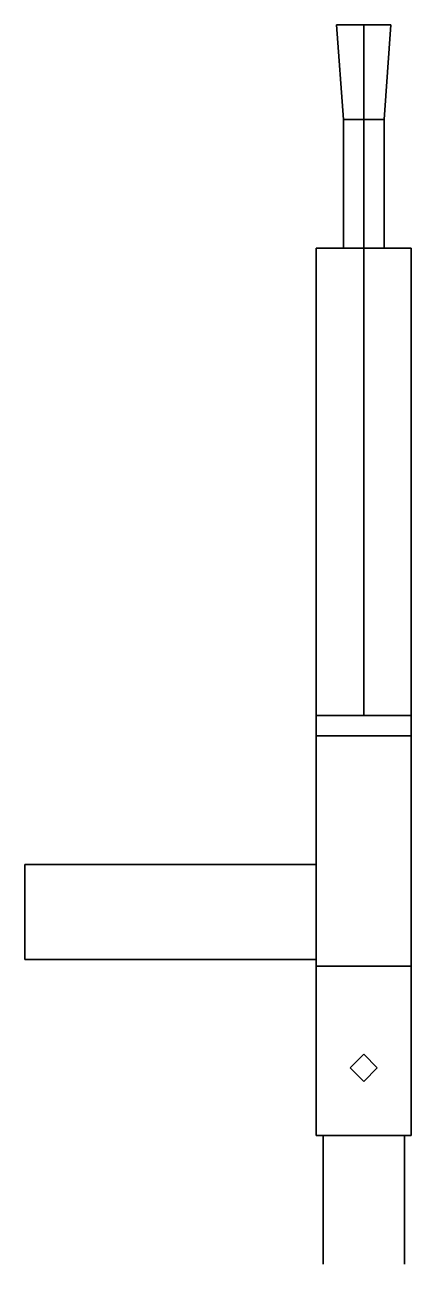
# Model space of a CAD drawing. Extents: x -0.5 to 0.07, y -0.73 to 1.1.
import ezdxf

# ---------------------------------------------------------------- set-up
doc = ezdxf.new("R2010")
doc.units = 0
doc.layers.add('BARREL', color=1, linetype='CONTINUOUS')
doc.layers.add('GUN', color=5, linetype='CONTINUOUS')

msp = doc.modelspace()

# ---------------------------------------------------------------- linework, layer by layer
at = {"layer": 'BARREL'}
for points in [[(-0.03, 0.96, 0.06), (0, 0.96, 0.09), (0, 1.1, 0.1), (-0.04, 1.1, 0.06)], [(0, 0.96, 0.03), (-0.03, 0.96, 0.06), (-0.04, 1.1, 0.06), (0, 1.1, 0.02)], [(0, 1.1, 0.1), (0.04, 1.1, 0.06), (0, 1.1, 0.02), (-0.04, 1.1, 0.06)], [(0, 0.96, 0.09), (0.03, 0.96, 0.06), (0.04, 1.1, 0.06), (0, 1.1, 0.1)], [(0.03, 0.96, 0.06), (0, 0.96, 0.03), (0, 1.1, 0.02), (0.04, 1.1, 0.06)], [(-0.03, 0.77, 0.06), (0, 0.77, 0.09), (0, 0.96, 0.09), (-0.03, 0.96, 0.06)], [(0, 0.77, 0.03), (-0.03, 0.77, 0.06), (-0.03, 0.96, 0.06), (0, 0.96, 0.03)], [(0, 0.77, 0.09), (0.03, 0.77, 0.06), (0.03, 0.96, 0.06), (0, 0.96, 0.09)], [(0.03, 0.77, 0.06), (0, 0.77, 0.03), (0, 0.96, 0.03), (0.03, 0.96, 0.06)], [(-0.07, 0.08, 0.06), (0, 0.08, 0.13), (0, 0.77, 0.13), (-0.07, 0.77, 0.06)], [(0, 0.08, -0.01), (-0.07, 0.08, 0.06), (-0.07, 0.77, 0.06), (0, 0.77, -0.01)], [(0, 0.77, 0.13), (0.07, 0.77, 0.06), (0, 0.77, -0.01), (-0.07, 0.77, 0.06)], [(0, 0.08, 0.13), (0.07, 0.08, 0.06), (0.07, 0.77, 0.06), (0, 0.77, 0.13)], [(0.07, 0.08, 0.06), (0, 0.08, -0.01), (0, 0.77, -0.01), (0.07, 0.77, 0.06)]]:
    msp.add_3dface(points, dxfattribs=at)
at = {"layer": 'GUN'}
for points in [[(0.07, 0.08, 0.16), (0.07, 0.08, -0.03), (-0.07, 0.08, -0.03), (-0.07, 0.08, 0.16)], [(-0.07, 0.08, 0.16), (-0.07, 0.08, -0.03), (-0.07, -0.54, -0.03), (-0.07, -0.54, 0.16)], [(-0.07, -0.54, -0.03), (-0.07, 0.08, -0.03), (0.07, 0.08, -0.03), (0.07, -0.54, -0.03)], [(0.07, -0.54, 0.16), (0.07, 0.08, 0.16), (-0.07, 0.08, 0.16), (-0.07, -0.54, 0.16)], [(0.07, -0.54, -0.03), (0.07, 0.08, -0.03), (0.07, 0.08, 0.16), (0.07, -0.54, 0.16)], [(0.07, -0.29, 0.24), (0.07, 0.05, 0.24), (-0.07, 0.05, 0.24), (-0.07, -0.29, 0.24)], [(-0.07, 0.05, 0.24), (-0.07, 0.05, 0.16), (-0.07, -0.29, 0.16), (-0.07, -0.29, 0.24)], [(0.07, 0.05, 0.24), (0.07, 0.05, 0.16), (-0.07, 0.05, 0.16), (-0.07, 0.05, 0.24)], [(0.07, -0.29, 0.16), (0.07, 0.05, 0.16), (0.07, 0.05, 0.24), (0.07, -0.29, 0.24)], [(-0.5, -0.14, 0.27), (-0.5, -0.14, -0.15), (-0.5, -0.28, -0.15), (-0.5, -0.28, 0.27)], [(-0.07, -0.14, 0.27), (-0.07, -0.14, -0.15), (-0.5, -0.14, -0.15), (-0.5, -0.14, 0.27)], [(-0.07, -0.28, 0.27), (-0.07, -0.14, 0.27), (-0.5, -0.14, 0.27), (-0.5, -0.28, 0.27)], [(-0.5, -0.28, -0.15), (-0.5, -0.14, -0.15), (-0.07, -0.14, -0.15), (-0.07, -0.28, -0.15)], [(-0.07, -0.28, 0.24), (-0.07, -0.14, 0.24), (-0.07, -0.14, 0.27), (-0.07, -0.28, 0.27)], [(-0.07, -0.28, -0.15), (-0.07, -0.14, -0.15), (-0.07, -0.14, -0.03), (-0.07, -0.28, -0.03)], [(-0.5, -0.28, 0.27), (-0.5, -0.28, -0.15), (-0.07, -0.28, -0.15), (-0.07, -0.28, 0.27)], [(-0.07, -0.29, 0.24), (-0.07, -0.29, 0.16), (0.07, -0.29, 0.16), (0.07, -0.29, 0.24)], [(0.02, -0.44, 0.43), (0, -0.42, 0.43), (-0.02, -0.44, 0.43), (0, -0.46, 0.43)], [(0, -0.42, 0.16), (-0.02, -0.44, 0.16), (-0.02, -0.44, 0.43), (0, -0.42, 0.43)], [(0.02, -0.44, 0.16), (0, -0.42, 0.16), (0, -0.42, 0.43), (0.02, -0.44, 0.43)], [(-0.02, -0.44, 0.16), (0, -0.46, 0.16), (0, -0.46, 0.43), (-0.02, -0.44, 0.43)], [(0, -0.46, 0.16), (0.02, -0.44, 0.16), (0.02, -0.44, 0.43), (0, -0.46, 0.43)], [(-0.07, -0.54, 0.16), (-0.07, -0.54, -0.03), (0.07, -0.54, -0.03), (0.07, -0.54, 0.16)], [(-0.06, -0.54, 0.13), (-0.06, -0.54, 0.01), (-0.06, -0.73, 0.01), (-0.06, -0.73, 0.13)], [(0.06, -0.54, 0.13), (0.06, -0.54, 0.01), (0.06, -0.73, 0.01), (0.06, -0.73, 0.13)]]:
    msp.add_3dface(points, dxfattribs=at)

doc.saveas('drawing.dxf')
